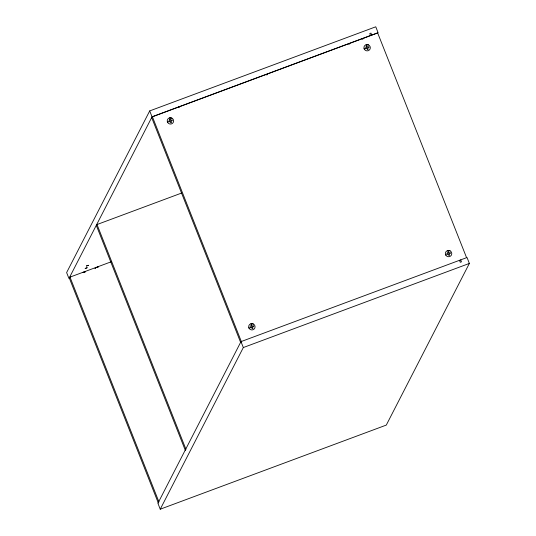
<?xml version="1.0" encoding="UTF-8"?>
<svg xmlns="http://www.w3.org/2000/svg" width="536" height="536" viewBox="0 0 536 536"><rect width="100%" height="100%" fill="white"/><g stroke="black" fill="none" stroke-linecap="round" stroke-linejoin="round"><path stroke-width="0.8" d="M95.073 268.302L95.649 267.859M149.705 110.919L66.625 272.576L68.963 278.492L152.043 116.835L378.094 32.716L375.756 26.8L149.705 110.919L152.043 116.835M111.589 261.642L69.988 277.119L69.399 278.264L158.341 503.063M181.751 193L97.016 224.537L96.426 225.683L185.369 450.475M152.398 116.768L151.809 117.913L240.751 342.705L241.341 341.559L152.398 116.768L377.659 32.937L466.601 257.736M240.986 341.626L157.906 503.284L160.244 509.2L386.295 425.082L469.375 263.424L467.037 257.508L240.986 341.626L243.324 347.542L160.244 509.2M95.086 268.235L95.716 267.826M266.332 74.812L267.377 74.216M266.419 74.739L267.25 74.276M85.103 272.067L84.212 272.04M349.15 43.878L348.809 44.14L349.164 44.18M178.066 107.501L179.232 106.999M83.087 272.556L83.743 272.255M178.126 107.468L179.319 106.966M83.026 272.549L83.797 272.201M362.577 38.894L363.777 38.445M362.597 38.88L363.602 38.498M96.004 267.685L96.822 267.35M96.085 267.652L96.902 267.317M83.958 272.234L83.274 272.536L83.991 272.221M243.324 347.542L469.375 263.424M363.576 38.431L362.51 38.853L363.73 38.351M266.975 74.806L267.343 74.692M97.224 267.209L98.249 267.015L97.304 267.183M84.467 271.987L85.459 271.712M366.162 44.682L368.607 44.937M169.456 117.88L171.902 118.134M447.614 250.547L450.059 250.801M250.915 323.744L253.354 323.999M364.071 48.622L364.426 49.372A3.216 3.149 27.2 0 0 369.967 49.225A3.216 3.149 27.2 0 0 366.986 44.555A3.216 3.149 27.2 0 0 364.426 49.372M445.523 254.479L445.878 255.237A3.216 3.149 27.2 0 0 451.419 255.089A3.216 3.149 27.2 0 0 448.438 250.419A3.216 3.149 27.2 0 0 445.878 255.237M167.366 121.819L167.721 122.57A3.216 3.149 27.2 0 0 173.262 122.422A3.216 3.149 27.2 0 0 170.281 117.753A3.216 3.149 27.2 0 0 167.721 122.57M248.818 327.684L249.173 328.434A3.216 3.149 27.2 0 0 254.714 328.287A3.216 3.149 27.2 0 0 251.732 323.617A3.216 3.149 27.2 0 0 249.173 328.434M371.75 35.075L370.966 33.105L369.78 33.547L370.557 35.517M460.692 259.873L461.469 261.843L460.283 262.285L459.499 260.315M97.016 224.537L185.959 449.329M69.988 277.119L158.931 501.91M86.45 266.01L88.413 265.3L86.45 266.01M85.197 268.462L87.154 267.745L85.197 268.462M170.12 118.992L169.322 119.287L169.872 120.667L168.478 121.19L168.793 121.98L170.18 121.458L170.729 122.844L171.527 122.55L170.977 121.163L172.371 120.647L172.056 119.856L170.662 120.372L170.12 118.992M366.818 45.788L366.021 46.089L366.57 47.469L365.183 47.985L365.492 48.776L366.885 48.26L367.435 49.647L368.225 49.346L367.683 47.965L369.07 47.449L368.761 46.659L367.368 47.175L366.818 45.788M251.572 324.856L250.774 325.151L251.324 326.531L249.93 327.054L250.245 327.844L251.632 327.322L252.181 328.709L252.979 328.414L252.429 327.027L253.823 326.511L253.508 325.721L252.114 326.236L251.572 324.856M448.27 251.652L447.48 251.947L448.022 253.334L446.635 253.85L446.944 254.64L448.337 254.124L448.887 255.505L449.677 255.21L449.135 253.83L450.521 253.314L450.213 252.523L448.82 253.039L448.27 251.652"/></g></svg>
